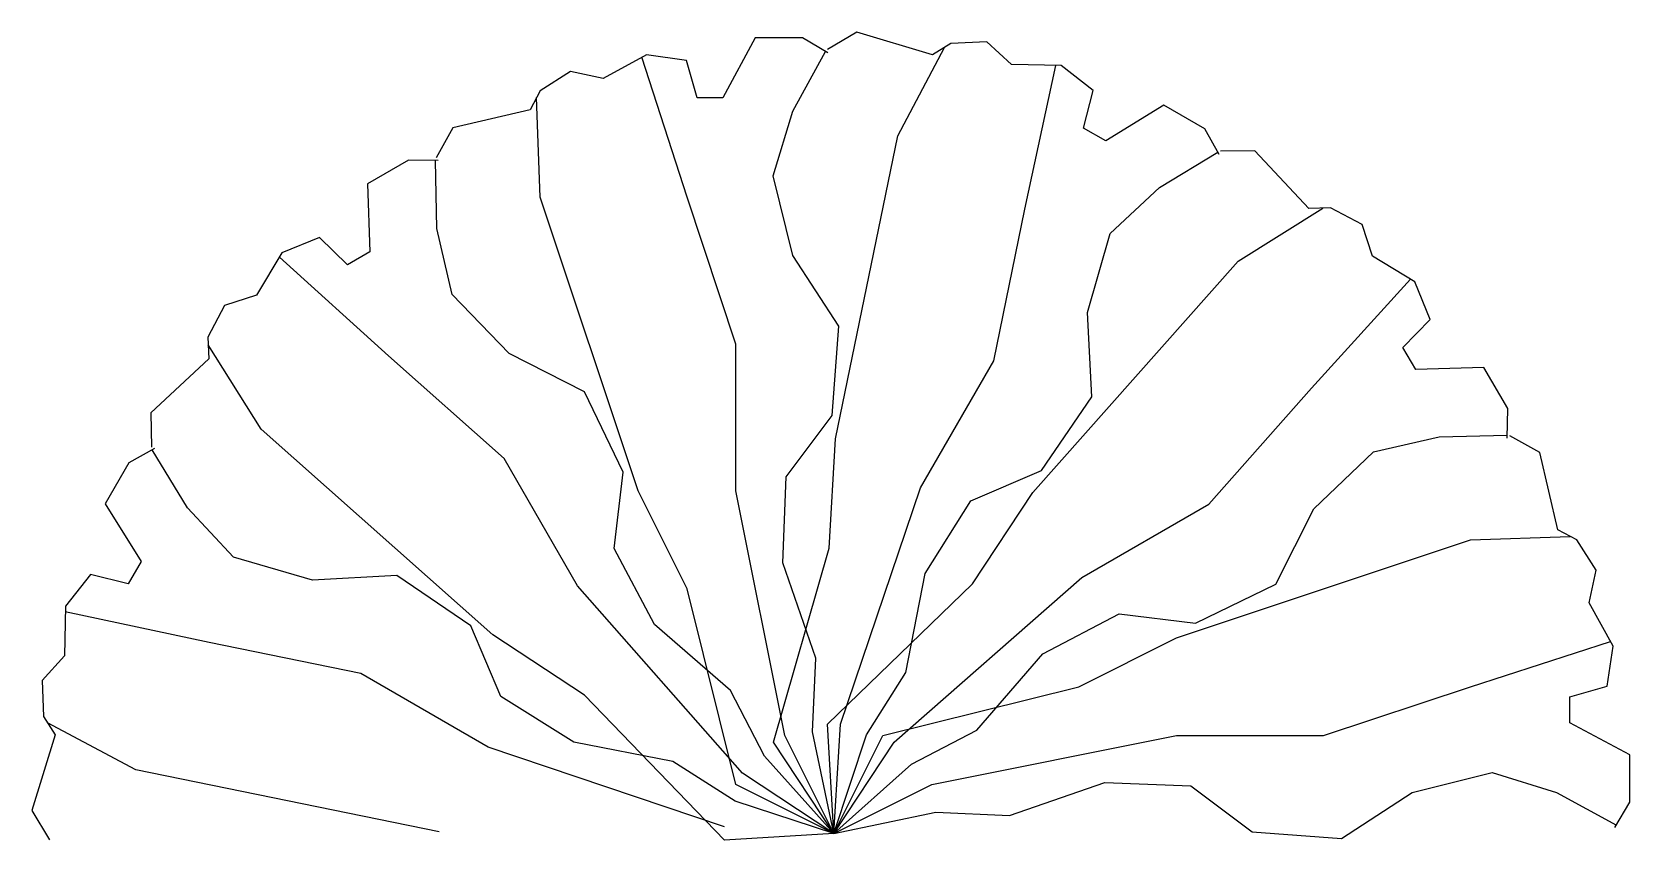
# Model space of a CAD drawing. Header units: millimetres. Extents: x 448.83 to 449.86, y 2610.86 to 2611.38.
import ezdxf

# ---------------------------------------------------------------- set-up
doc = ezdxf.new("R2010")
doc.units = ezdxf.units.MM
doc.header["$LTSCALE"] = 10
doc.layers.add('Vegetais', color=94, linetype='Continuous')

msp = doc.modelspace()

# ---------------------------------------------------------------- linework, layer by layer
at = {"layer": 'Vegetais'}
for p, q in [((449.2961, 2611.3724), (449.2753, 2611.3337)), ((449.3266, 2611.3725), (449.2961, 2611.3724)), ((449.3429, 2611.3627), (449.3266, 2611.3725)), ((449.3615, 2611.3762), (449.3426, 2611.3649)), ((449.4104, 2611.3614), (449.3615, 2611.3762)), ((449.4453, 2611.3698), (449.4222, 2611.3688)), ((449.4613, 2611.3553), (449.4453, 2611.3698)), ((449.226, 2611.3615), (449.1981, 2611.3462)), ((449.2522, 2611.2697), (449.223, 2611.3599)), ((449.2519, 2611.3579), (449.226, 2611.3615)), ((449.3203, 2611.3252), (449.3413, 2611.3636)), ((449.3879, 2611.3093), (449.4181, 2611.3662)), ((449.4222, 2611.3688), (449.4104, 2611.3614)), ((449.177, 2611.3507), (449.1575, 2611.3383)), ((449.1981, 2611.3462), (449.177, 2611.3507)), ((449.2587, 2611.3337), (449.2519, 2611.3579)), ((449.4932, 2611.3547), (449.4613, 2611.3553)), ((449.4699, 2611.262), (449.4898, 2611.3547)), ((449.5138, 2611.3386), (449.4932, 2611.3547)), ((449.5076, 2611.3143), (449.5138, 2611.3386)), ((449.1575, 2611.3383), (449.151, 2611.326)), ((449.1575, 2611.2697), (449.1552, 2611.334)), ((449.2753, 2611.3337), (449.2587, 2611.3337)), ((449.5593, 2611.3291), (449.522, 2611.306)), ((449.5857, 2611.3139), (449.5593, 2611.3291)), ((449.151, 2611.326), (449.1012, 2611.3144)), ((449.3076, 2611.2836), (449.3203, 2611.3252)), ((449.1012, 2611.3144), (449.0905, 2611.2951)), ((449.3479, 2611.1139), (449.3879, 2611.3093)), ((449.522, 2611.306), (449.5076, 2611.3143)), ((449.595, 2611.2973), (449.5857, 2611.3139)), ((449.5566, 2611.276), (449.5941, 2611.2988)), ((449.6179, 2611.2997), (449.5958, 2611.2993)), ((449.6528, 2611.2624), (449.6179, 2611.2997)), ((449.0728, 2611.2937), (449.0464, 2611.2783)), ((449.0918, 2611.2934), (449.0728, 2611.2937)), ((449.091, 2611.2495), (449.09, 2611.2934)), ((449.0464, 2611.2783), (449.0478, 2611.2345)), ((449.3203, 2611.2321), (449.3076, 2611.2836)), ((449.2206, 2611.0804), (449.1575, 2611.2697)), ((449.2837, 2611.175), (449.2522, 2611.2697)), ((449.5248, 2611.2464), (449.5566, 2611.276)), ((449.4499, 2611.1643), (449.4699, 2611.262)), ((449.6073, 2611.2285), (449.6619, 2611.2627)), ((449.6667, 2611.2628), (449.6528, 2611.2624)), ((449.6872, 2611.2522), (449.6667, 2611.2628)), ((449.1008, 2611.2071), (449.091, 2611.2495)), ((449.5101, 2611.1954), (449.5248, 2611.2464)), ((449.6939, 2611.2317), (449.6872, 2611.2522)), ((449.0154, 2611.2437), (448.9912, 2611.2339)), ((449.0334, 2611.2262), (449.0154, 2611.2437)), ((448.9912, 2611.2339), (448.9747, 2611.2066)), ((449.0598, 2611.1674), (448.9895, 2611.231)), ((449.0478, 2611.2345), (449.0334, 2611.2262)), ((449.35, 2611.1865), (449.3203, 2611.2321)), ((449.4749, 2611.0793), (449.6073, 2611.2285)), ((449.7211, 2611.2151), (449.6939, 2611.2317)), ((449.6546, 2611.1466), (449.7182, 2611.2169)), ((449.7309, 2611.1909), (449.7211, 2611.2151)), ((448.9747, 2611.2066), (448.9542, 2611.2)), ((449.1376, 2611.1689), (449.1008, 2611.2071)), ((448.9542, 2611.2), (448.9435, 2611.1795)), ((449.513, 2611.1411), (449.5101, 2611.1954)), ((449.3457, 2611.1291), (449.35, 2611.1865)), ((449.7134, 2611.1729), (449.7309, 2611.1909)), ((448.9435, 2611.1795), (448.944, 2611.1656)), ((448.9778, 2611.1201), (448.9437, 2611.1746)), ((449.2837, 2611.0804), (449.2837, 2611.175)), ((448.944, 2611.1656), (448.9067, 2611.1307)), ((449.1344, 2611.1012), (449.0598, 2611.1674)), ((449.1861, 2611.1443), (449.1376, 2611.1689)), ((449.4026, 2611.0823), (449.4499, 2611.1643)), ((449.7217, 2611.1586), (449.7134, 2611.1729)), ((449.7656, 2611.1599), (449.7217, 2611.1586)), ((449.7809, 2611.1336), (449.7656, 2611.1599)), ((449.2111, 2611.0924), (449.1861, 2611.1443)), ((449.5884, 2611.0719), (449.6546, 2611.1466)), ((449.4806, 2611.0935), (449.513, 2611.1411)), ((449.7806, 2611.1145), (449.7809, 2611.1336)), ((448.9067, 2611.1307), (448.9071, 2611.1086)), ((449.316, 2611.0895), (449.3457, 2611.1291)), ((449.1271, 2610.9877), (448.9778, 2611.1201)), ((449.3437, 2611.0435), (449.3479, 2611.1139)), ((449.6944, 2611.1055), (449.7367, 2611.1153)), ((449.7367, 2611.1153), (449.7806, 2611.1163)), ((449.8016, 2611.1052), (449.7823, 2611.1158)), ((448.9091, 2611.1078), (448.8925, 2611.0985)), ((448.9303, 2611.0694), (448.9075, 2611.1069)), ((449.6561, 2611.0688), (449.6944, 2611.1055)), ((449.8132, 2611.0554), (449.8016, 2611.1052)), ((448.8925, 2611.0985), (448.8773, 2611.0721)), ((449.1817, 2611.0193), (449.1344, 2611.1012)), ((449.2052, 2611.0433), (449.2111, 2611.0924)), ((449.4351, 2611.0741), (449.4806, 2611.0935)), ((449.3139, 2611.034), (449.316, 2611.0895)), ((449.351, 2610.93), (449.4026, 2611.0823)), ((448.8773, 2611.0721), (448.9004, 2611.0348)), ((449.2522, 2611.0173), (449.2206, 2611.0804)), ((449.3152, 2610.9227), (449.2837, 2611.0804)), ((449.4056, 2611.0271), (449.4351, 2611.0741)), ((449.4361, 2611.0204), (449.4749, 2611.0793)), ((449.5065, 2611.0246), (449.5884, 2611.0719)), ((448.96, 2611.0376), (448.9303, 2611.0694)), ((449.6315, 2611.0203), (449.6561, 2611.0688)), ((449.7569, 2611.0488), (449.8212, 2611.0511)), ((449.8255, 2611.0488), (449.8132, 2611.0554)), ((449.2311, 2610.9942), (449.2052, 2611.0433)), ((449.3079, 2610.9184), (449.3437, 2611.0435)), ((449.5676, 2610.9857), (449.7569, 2611.0488)), ((449.8379, 2611.0294), (449.8255, 2611.0488)), ((448.9004, 2611.0348), (448.8921, 2611.0204)), ((449.0109, 2611.0229), (448.96, 2611.0376)), ((449.3351, 2610.9726), (449.3139, 2611.034)), ((448.8678, 2611.0265), (448.8517, 2611.006)), ((448.8921, 2611.0204), (448.8678, 2611.0265)), ((449.0652, 2611.0258), (449.0109, 2611.0229)), ((449.1129, 2610.9934), (449.0652, 2611.0258)), ((449.3426, 2610.93), (449.4361, 2611.0204)), ((449.3857, 2610.9184), (449.5065, 2611.0246)), ((449.3932, 2610.9633), (449.4056, 2611.0271)), ((449.5797, 2610.9952), (449.6315, 2611.0203)), ((449.8334, 2611.0083), (449.8379, 2611.0294)), ((449.2879, 2610.8984), (449.1817, 2611.0193)), ((449.2837, 2610.8911), (449.2522, 2611.0173)), ((448.8517, 2611.006), (448.851, 2610.9741)), ((448.9443, 2610.9827), (448.8516, 2611.0025)), ((449.4815, 2610.9753), (449.5305, 2611.0012)), ((449.5305, 2611.0012), (449.5797, 2610.9952)), ((449.8488, 2610.9803), (449.8334, 2611.0083)), ((449.1323, 2610.9479), (449.1129, 2610.9934)), ((449.2802, 2610.9517), (449.2311, 2610.9942)), ((449.0421, 2610.9627), (448.9443, 2610.9827)), ((449.186, 2610.9488), (449.1271, 2610.9877)), ((449.5045, 2610.9542), (449.5676, 2610.9857)), ((449.7569, 2610.9542), (449.8471, 2610.9833)), ((449.8451, 2610.9545), (449.8488, 2610.9803)), ((448.851, 2610.9741), (448.8366, 2610.9581)), ((449.333, 2610.9251), (449.3351, 2610.9726)), ((449.4389, 2610.9262), (449.4815, 2610.9753)), ((448.8366, 2610.9581), (448.8376, 2610.935)), ((449.124, 2610.9153), (449.0421, 2610.9627)), ((449.3677, 2610.9232), (449.3932, 2610.9633)), ((449.1793, 2610.9184), (449.1323, 2610.9479)), ((449.2764, 2610.8553), (449.186, 2610.9488)), ((449.3021, 2610.9095), (449.2802, 2610.9517)), ((449.3783, 2610.9227), (449.5045, 2610.9542)), ((449.6622, 2610.9227), (449.7569, 2610.9542)), ((449.821, 2610.9476), (449.8451, 2610.9545)), ((449.821, 2610.931), (449.821, 2610.9476)), ((448.8376, 2610.935), (448.845, 2610.9232)), ((448.897, 2610.9007), (448.8402, 2610.9309)), ((449.3468, 2610.8596), (449.3426, 2610.93)), ((449.3468, 2610.8596), (449.351, 2610.93)), ((449.8596, 2610.9103), (449.821, 2610.931)), ((448.845, 2610.9232), (448.8301, 2610.8743)), ((449.243, 2610.906), (449.1793, 2610.9184)), ((449.3468, 2610.8596), (449.3079, 2610.9184)), ((449.3468, 2610.8596), (449.3152, 2610.9227)), ((449.3468, 2610.8596), (449.333, 2610.9251)), ((449.3468, 2610.8596), (449.3677, 2610.9232)), ((449.3468, 2610.8596), (449.3783, 2610.9227)), ((449.3468, 2610.8596), (449.3857, 2610.9184)), ((449.3967, 2610.9043), (449.4389, 2610.9262)), ((449.4099, 2610.8911), (449.5676, 2610.9227)), ((449.5676, 2610.9227), (449.6622, 2610.9227)), ((449.2764, 2610.8638), (449.124, 2610.9153)), ((449.3468, 2610.8596), (449.3021, 2610.9095)), ((449.8597, 2610.8798), (449.8596, 2610.9103)), ((449.0925, 2610.8607), (448.897, 2610.9007)), ((449.2831, 2610.8804), (449.243, 2610.906)), ((449.3468, 2610.8596), (449.2879, 2610.8984)), ((449.3468, 2610.8596), (449.3967, 2610.9043)), ((449.7193, 2610.8861), (449.7708, 2610.8988)), ((449.7708, 2610.8988), (449.8124, 2610.8861)), ((449.3468, 2610.8596), (449.2837, 2610.8911)), ((449.3468, 2610.8596), (449.4099, 2610.8911)), ((449.4599, 2610.8712), (449.5213, 2610.8924)), ((449.5213, 2610.8924), (449.5767, 2610.8903)), ((449.5767, 2610.8903), (449.6163, 2610.8606)), ((449.6738, 2610.8564), (449.7193, 2610.8861)), ((449.8124, 2610.8861), (449.8509, 2610.865)), ((449.3468, 2610.8596), (449.2831, 2610.8804)), ((449.85, 2610.8635), (449.8597, 2610.8798)), ((448.8301, 2610.8743), (448.8415, 2610.8554)), ((449.3468, 2610.8596), (449.4124, 2610.8733)), ((449.4124, 2610.8733), (449.4599, 2610.8712)), ((449.3468, 2610.8596), (449.2764, 2610.8553)), ((449.6163, 2610.8606), (449.6738, 2610.8564))]:
    msp.add_line(p, q, dxfattribs=at)

doc.saveas('drawing.dxf')
